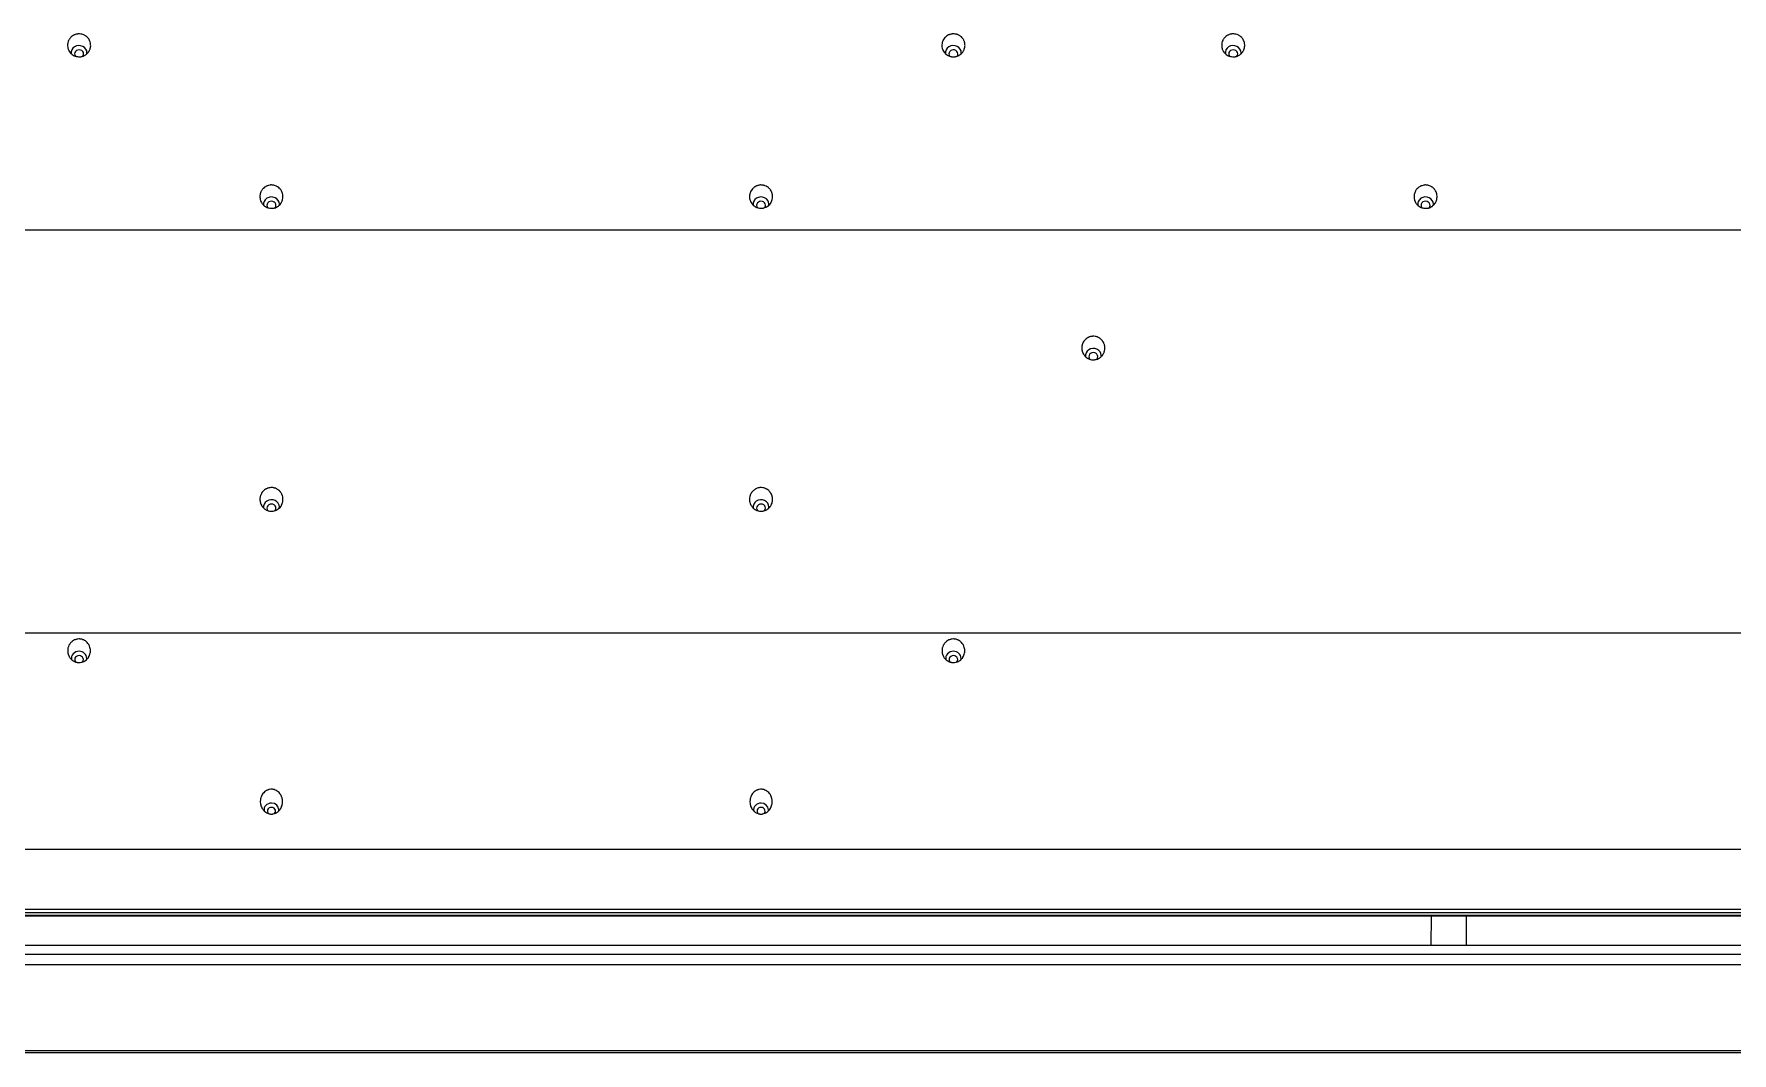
# Model space of a CAD drawing. Header units: millimetres. Extents: x 70151 to 230897, y 35202 to 113211.
# Drawn here: x 171318.7 to 171464.9, y 68686.7 to 68774.5 of the extents above; entities that cross this region are included whole.
import ezdxf

# ---------------------------------------------------------------- set-up
doc = ezdxf.new("R2010")
doc.units = ezdxf.units.MM
doc.header["$LTSCALE"] = 50
doc.layers.add('2-con', color=2, linetype='Continuous')
doc.layers.add('mark-B', color=2, linetype='Continuous', lineweight=20)

# ---------------------------------------------------------------- blocks, each defined once
blk = doc.blocks.new('무풍1way 일반')
at = {"layer": 'mark-B'}
for p, q in [((67.26, -399.52), (67.27, -402.05)), ((67.26, -399.52), (67.27, -402.05)), ((70.3, -399.52), (70.29, -402.05)), ((70.3, -399.52), (70.29, -402.05))]:
    blk.add_line(p, q, dxfattribs=at)
for centre, major_axis, start_param, end_param in [((128.03, -411.11), (0.346, 0), 2.380343, 6.283185), ((128.03, -411.11), (0.346, 0), 0, 0.853236), ((170.2, -411.11), (0.346, 0), 2.380343, 6.283185), ((170.2, -411.11), (0.346, 0), 0, 0.853236), ((128.03, -411.21), (-0.641, 0), 6.096653, 6.283185), ((128.03, -411.21), (-0.641, 0), 0, 1.570794), ((128.03, -411.21), (-0.641, 0), 1.570794, 3.288362), ((170.2, -411.21), (-0.641, 0), 6.096653, 6.283185), ((170.2, -411.21), (-0.641, 0), 0, 1.570794), ((170.2, -411.21), (-0.641, 0), 1.570794, 3.288362), ((111.46, -424.16), (0.372, 0), 2.493546, 6.283185), ((111.46, -424.16), (0.372, 0), 0, 0.633621), ((186.77, -424.16), (0.372, 0), 2.493546, 6.283185), ((186.77, -424.16), (0.372, 0), 0, 0.633621), ((111.46, -424.26), (-0.666, 0), 6.14093, 6.283185), ((111.46, -424.26), (-0.666, 0), 0, 1.5708), ((111.46, -424.26), (-0.666, 0), 1.570794, 3.290714), ((186.77, -424.26), (-0.666, 0), 6.14093, 6.283185), ((186.77, -424.26), (-0.666, 0), 0, 1.5708), ((186.77, -424.26), (-0.666, 0), 1.570794, 3.290714), ((128.03, -437.3), (-0.681, 0), 0, 3.311922), ((128.03, -437.3), (-0.681, 0), 6.15644, 6.283185), ((128.03, -437.2), (0.387, 0), 2.490793, 6.283185), ((128.03, -437.2), (0.387, 0), 0, 0.634301), ((170.2, -437.3), (-0.681, 0), 6.131015, 6.283185), ((170.2, -437.3), (-0.681, 0), 0, 3.286696), ((170.2, -437.2), (0.387, 0), 2.495996, 6.283185), ((170.2, -437.2), (0.387, 0), 0, 0.678878), ((99.41, -450.34), (-0.681, 0), 0, 3.291115), ((99.41, -450.34), (-0.681, 0), 6.151044, 6.283185), ((99.41, -450.25), (0.387, 0), 2.525057, 6.283185), ((99.41, -450.25), (0.387, 0), 0, 0.606134), ((70.79, -463.39), (-0.681, 0), 0, 3.300048), ((70.79, -463.39), (-0.681, 0), 6.158107, 6.283185), ((70.79, -463.29), (0.387, 0), 2.487651, 6.283185), ((70.79, -463.29), (0.387, 0), 0, 0.641569), ((128.03, -463.39), (-0.681, 0), 0, 3.286792), ((128.03, -463.39), (-0.681, 0), 6.15379, 6.283185), ((128.03, -463.29), (0.387, 0), 2.540567, 6.283185), ((128.03, -463.29), (0.387, 0), 0, 0.589341), ((170.2, -463.39), (-0.681, 0), 0, 3.300048), ((170.2, -463.39), (-0.681, 0), 6.158107, 6.283185), ((170.2, -463.29), (0.387, 0), 2.487651, 6.283185), ((170.2, -463.29), (0.387, 0), 0, 0.641569), ((87.36, -476.43), (-0.681, 0), 0, 3.291702), ((87.36, -476.43), (-0.681, 0), 6.167144, 6.283185), ((87.36, -476.33), (0.387, 0), 2.518672, 6.283185), ((87.36, -476.33), (0.387, 0), 0, 0.60583), ((111.46, -476.43), (-0.681, 0), 0, 3.276874), ((111.46, -476.43), (-0.681, 0), 6.16066, 6.283185), ((111.46, -476.33), (0.387, 0), 2.576985, 6.283185), ((111.46, -476.33), (0.387, 0), 0, 0.547917), ((186.77, -476.43), (-0.681, 0), 0, 3.291799), ((186.77, -476.43), (-0.681, 0), 6.167144, 6.283185), ((186.77, -476.33), (0.387, 0), 2.518576, 6.283185), ((186.77, -476.33), (0.387, 0), 0, 0.605941)]:
    blk.add_ellipse(centre, major_axis=major_axis, ratio=0.913545, start_param=start_param, end_param=end_param, dxfattribs=at)
for points, degree in [([(0, -390.27), (141.72, -390.27), (283.44, -390.27), (425.15, -390.27)], 3), ([(0, -390.27), (141.72, -390.27), (283.44, -390.27), (425.15, -390.27)], 3), ([(0, -399.52), (213.45, -399.52), (426.89, -399.52)], 2), ([(0, -399.52), (213.45, -399.52), (426.89, -399.52)], 2), ([(0, -402.34), (142.45, -402.34), (284.89, -402.34), (427.34, -402.34)], 3), ([(427.34, -402.66), (284.89, -402.66), (142.45, -402.66), (0, -402.66)], 3), ([(436.52, -407.82), (291.01, -407.82), (145.51, -407.82), (0, -407.82)], 3), ([(439.26, -426.45), (292.84, -426.45), (146.42, -426.45), (0, -426.45)], 3), ([(0, -461.16), (146.38, -461.16), (292.76, -461.16), (439.14, -461.16)], 3)]:
    blk.add_open_spline(points, degree=degree, dxfattribs=at)
for points, knots in [([(425.15, -390.48), (420.73, -390.48), (411.87, -390.48), (394.15, -390.48), (363.15, -390.48), (301.15, -390.48), (177.15, -390.48), (70.86, -390.48), (0, -390.48)], [0, 0, 0, 0, 0.03125, 0.0625, 0.125, 0.25, 0.5, 1, 1, 1, 1]), ([(425.15, -390.48), (420.73, -390.48), (411.87, -390.48), (394.15, -390.48), (363.15, -390.48), (301.15, -390.48), (177.15, -390.48), (70.86, -390.48), (0, -390.48)], [0, 0, 0, 0, 0.03125, 0.0625, 0.125, 0.25, 0.5, 1, 1, 1, 1]), ([(426.72, -397.9), (422.27, -397.9), (413.38, -397.9), (395.6, -397.9), (364.49, -397.9), (302.26, -397.9), (213.36, -397.9), (106.68, -397.9), (35.56, -397.9), (0, -397.9)], [0, 0, 0, 0, 0.03125, 0.0625, 0.125, 0.25, 0.5, 0.75, 1, 1, 1, 1]), ([(426.72, -397.9), (422.27, -397.9), (413.38, -397.9), (395.6, -397.9), (364.49, -397.9), (302.26, -397.9), (213.36, -397.9), (106.68, -397.9), (35.56, -397.9), (0, -397.9)], [0, 0, 0, 0, 0.03125, 0.0625, 0.125, 0.25, 0.5, 0.75, 1, 1, 1, 1]), ([(0, -398.74), (71.15, -398.74), (142.3, -398.74), (249.02, -398.74), (284.6, -398.74), (337.96, -398.74), (355.74, -398.74), (382.43, -398.74), (391.32, -398.74), (404.66, -398.74), (409.11, -398.74), (418, -398.74), (422.45, -398.74), (426.89, -398.74)], [0, 0, 0, 0, 0.5, 0.5, 0.75, 0.75, 0.875, 0.875, 0.9375, 0.9375, 0.96875, 0.96875, 1, 1, 1, 1]), ([(0, -398.74), (71.15, -398.74), (142.3, -398.74), (249.02, -398.74), (284.6, -398.74), (337.96, -398.74), (355.74, -398.74), (382.43, -398.74), (391.32, -398.74), (404.66, -398.74), (409.11, -398.74), (418, -398.74), (422.45, -398.74), (426.89, -398.74)], [0, 0, 0, 0, 0.5, 0.5, 0.75, 0.75, 0.875, 0.875, 0.9375, 0.9375, 0.96875, 0.96875, 1, 1, 1, 1]), ([(0, -402.05), (71.15, -402.05), (142.3, -402.05), (249.02, -402.05), (284.59, -402.05), (337.96, -402.05), (355.74, -402.05), (382.42, -402.05), (391.32, -402.05), (404.66, -402.05), (409.1, -402.05), (418, -402.05), (422.44, -402.05), (426.89, -402.05)], [0, 0, 0, 0, 0.5, 0.5, 0.75, 0.75, 0.875, 0.875, 0.9375, 0.9375, 0.96875, 0.96875, 1, 1, 1, 1]), ([(426.89, -402.14), (422.44, -402.14), (417.99, -402.14), (409.1, -402.14), (404.65, -402.14), (391.31, -402.14), (382.42, -402.14), (355.74, -402.14), (337.95, -402.14), (284.59, -402.14), (249.02, -402.14), (142.3, -402.14), (71.15, -402.14), (0, -402.14)], [0, 0, 0, 0, 0.03125, 0.03125, 0.0625, 0.0625, 0.125, 0.125, 0.25, 0.25, 0.5, 0.5, 1, 1, 1, 1]), ([(127.15, -411.49), (127.16, -411.47), (127.16, -411.46), (127.18, -411.43), (127.19, -411.4), (127.21, -411.37), (127.22, -411.34), (127.23, -411.32), (127.27, -411.25), (127.31, -411.2), (127.37, -411.14), (127.38, -411.13), (127.41, -411.1), (127.42, -411.09), (127.45, -411.06), (127.51, -411.02), (127.58, -410.97), (127.62, -410.95), (127.65, -410.93), (127.67, -410.93), (127.74, -410.89), (127.81, -410.87), (127.89, -410.86), (127.9, -410.86), (127.94, -410.85), (127.95, -410.85), (128, -410.85), (128.07, -410.85), (128.14, -410.85), (128.19, -410.86), (128.2, -410.87), (128.23, -410.87), (128.25, -410.88), (128.33, -410.9), (128.39, -410.93), (128.48, -410.97), (128.51, -410.99), (128.55, -411.02), (128.56, -411.03), (128.59, -411.05), (128.6, -411.06), (128.66, -411.12), (128.71, -411.16), (128.77, -411.24), (128.79, -411.27), (128.82, -411.31), (128.82, -411.33), (128.84, -411.35), (128.85, -411.37), (128.89, -411.44), (128.91, -411.5), (128.94, -411.6), (128.95, -411.63), (128.96, -411.68), (128.96, -411.7), (128.97, -411.73), (128.97, -411.74), (128.98, -411.83), (128.99, -411.89), (128.98, -411.99), (128.98, -412.02), (128.97, -412.07), (128.97, -412.09), (128.97, -412.12), (128.96, -412.14), (128.95, -412.22), (128.93, -412.29), (128.9, -412.36), (128.89, -412.38), (128.88, -412.41), (128.87, -412.42), (128.85, -412.47), (128.83, -412.5), (128.78, -412.58), (128.74, -412.63), (128.65, -412.73), (128.6, -412.78), (128.52, -412.83), (128.49, -412.85), (128.43, -412.89), (128.4, -412.9), (128.34, -412.93), (128.31, -412.94), (128.26, -412.95), (128.25, -412.96), (128.21, -412.96), (128.2, -412.97), (128.12, -412.98), (128.05, -412.99), (127.95, -412.98), (127.92, -412.98), (127.85, -412.97), (127.82, -412.96), (127.72, -412.93), (127.66, -412.91), (127.59, -412.87), (127.57, -412.86), (127.55, -412.84), (127.53, -412.83), (127.49, -412.8), (127.46, -412.78), (127.39, -412.72), (127.34, -412.67), (127.29, -412.61), (127.28, -412.59), (127.26, -412.57), (127.25, -412.55), (127.23, -412.51), (127.21, -412.48), (127.17, -412.39), (127.14, -412.33), (127.12, -412.25), (127.11, -412.24), (127.1, -412.2), (127.1, -412.19), (127.09, -412.14), (127.08, -412.11), (127.07, -412.01), (127.07, -411.94), (127.07, -411.86), (127.07, -411.84), (127.07, -411.81), (127.07, -411.79), (127.08, -411.74), (127.09, -411.71), (127.11, -411.61), (127.12, -411.55), (127.15, -411.49)], [0, 0, 0, 0, 0.007812, 0.007812, 0.015625, 0.023437, 0.023437, 0.03125, 0.03125, 0.0625, 0.0625, 0.070312, 0.070312, 0.078125, 0.078125, 0.09375, 0.109375, 0.117187, 0.117187, 0.125, 0.125, 0.15625, 0.15625, 0.164062, 0.164062, 0.171875, 0.171875, 0.1875, 0.203125, 0.203125, 0.210937, 0.210937, 0.21875, 0.21875, 0.25, 0.25, 0.265625, 0.265625, 0.273437, 0.273437, 0.28125, 0.28125, 0.3125, 0.3125, 0.328125, 0.328125, 0.335937, 0.335937, 0.34375, 0.34375, 0.375, 0.375, 0.390625, 0.390625, 0.398437, 0.398437, 0.40625, 0.40625, 0.4375, 0.4375, 0.453125, 0.453125, 0.460937, 0.460937, 0.46875, 0.46875, 0.5, 0.5, 0.507812, 0.507812, 0.515625, 0.515625, 0.53125, 0.53125, 0.5625, 0.5625, 0.59375, 0.59375, 0.609375, 0.609375, 0.625, 0.625, 0.640625, 0.640625, 0.648437, 0.648437, 0.65625, 0.65625, 0.6875, 0.6875, 0.703125, 0.703125, 0.71875, 0.71875, 0.75, 0.75, 0.757812, 0.757812, 0.765625, 0.765625, 0.78125, 0.78125, 0.8125, 0.8125, 0.820312, 0.820312, 0.828125, 0.828125, 0.84375, 0.84375, 0.875, 0.875, 0.882812, 0.882812, 0.890625, 0.890625, 0.90625, 0.90625, 0.9375, 0.9375, 0.945312, 0.945312, 0.953125, 0.953125, 0.96875, 0.96875, 1, 1, 1, 1]), ([(169.32, -411.49), (169.33, -411.47), (169.33, -411.46), (169.35, -411.43), (169.36, -411.4), (169.38, -411.37), (169.39, -411.34), (169.4, -411.32), (169.45, -411.25), (169.49, -411.2), (169.54, -411.14), (169.55, -411.13), (169.58, -411.1), (169.59, -411.09), (169.63, -411.06), (169.68, -411.02), (169.75, -410.97), (169.79, -410.95), (169.82, -410.93), (169.84, -410.93), (169.92, -410.89), (169.98, -410.87), (170.06, -410.86), (170.08, -410.86), (170.11, -410.85), (170.13, -410.85), (170.18, -410.85), (170.24, -410.85), (170.31, -410.85), (170.36, -410.86), (170.38, -410.87), (170.41, -410.87), (170.42, -410.88), (170.5, -410.9), (170.57, -410.93), (170.65, -410.97), (170.68, -410.99), (170.72, -411.02), (170.73, -411.03), (170.76, -411.05), (170.77, -411.06), (170.84, -411.12), (170.88, -411.16), (170.94, -411.24), (170.96, -411.27), (170.99, -411.31), (171, -411.33), (171.01, -411.35), (171.02, -411.37), (171.06, -411.44), (171.08, -411.5), (171.11, -411.6), (171.12, -411.63), (171.13, -411.68), (171.14, -411.7), (171.14, -411.73), (171.15, -411.74), (171.16, -411.83), (171.16, -411.89), (171.16, -411.99), (171.15, -412.02), (171.15, -412.07), (171.15, -412.09), (171.14, -412.12), (171.14, -412.14), (171.12, -412.22), (171.1, -412.29), (171.07, -412.36), (171.07, -412.38), (171.05, -412.41), (171.04, -412.42), (171.02, -412.47), (171.01, -412.5), (170.95, -412.58), (170.91, -412.63), (170.82, -412.73), (170.77, -412.78), (170.69, -412.83), (170.66, -412.85), (170.61, -412.89), (170.58, -412.9), (170.51, -412.93), (170.48, -412.94), (170.44, -412.95), (170.42, -412.96), (170.39, -412.96), (170.37, -412.97), (170.29, -412.98), (170.22, -412.99), (170.12, -412.98), (170.09, -412.98), (170.02, -412.97), (169.99, -412.96), (169.9, -412.93), (169.84, -412.91), (169.76, -412.87), (169.75, -412.86), (169.72, -412.84), (169.71, -412.83), (169.66, -412.8), (169.64, -412.78), (169.56, -412.72), (169.52, -412.67), (169.47, -412.61), (169.46, -412.59), (169.44, -412.57), (169.43, -412.55), (169.4, -412.51), (169.38, -412.48), (169.34, -412.39), (169.31, -412.33), (169.29, -412.25), (169.28, -412.24), (169.28, -412.2), (169.27, -412.19), (169.26, -412.14), (169.26, -412.11), (169.24, -412.01), (169.24, -411.94), (169.24, -411.86), (169.24, -411.84), (169.25, -411.81), (169.25, -411.79), (169.25, -411.74), (169.26, -411.71), (169.28, -411.61), (169.3, -411.55), (169.32, -411.49)], [0, 0, 0, 0, 0.007812, 0.007812, 0.015625, 0.023437, 0.023437, 0.03125, 0.03125, 0.0625, 0.0625, 0.070312, 0.070312, 0.078125, 0.078125, 0.09375, 0.109375, 0.117187, 0.117187, 0.125, 0.125, 0.15625, 0.15625, 0.164062, 0.164062, 0.171875, 0.171875, 0.1875, 0.203125, 0.203125, 0.210937, 0.210937, 0.21875, 0.21875, 0.25, 0.25, 0.265625, 0.265625, 0.273437, 0.273437, 0.28125, 0.28125, 0.3125, 0.3125, 0.328125, 0.328125, 0.335937, 0.335937, 0.34375, 0.34375, 0.375, 0.375, 0.390625, 0.390625, 0.398437, 0.398437, 0.40625, 0.40625, 0.4375, 0.4375, 0.453125, 0.453125, 0.460937, 0.460937, 0.46875, 0.46875, 0.5, 0.5, 0.507812, 0.507812, 0.515625, 0.515625, 0.53125, 0.53125, 0.5625, 0.5625, 0.59375, 0.59375, 0.609375, 0.609375, 0.625, 0.625, 0.640625, 0.640625, 0.648437, 0.648437, 0.65625, 0.65625, 0.6875, 0.6875, 0.703125, 0.703125, 0.71875, 0.71875, 0.75, 0.75, 0.757812, 0.757812, 0.765625, 0.765625, 0.78125, 0.78125, 0.8125, 0.8125, 0.820312, 0.820312, 0.828125, 0.828125, 0.84375, 0.84375, 0.875, 0.875, 0.882812, 0.882812, 0.890625, 0.890625, 0.90625, 0.90625, 0.9375, 0.9375, 0.945312, 0.945312, 0.953125, 0.953125, 0.96875, 0.96875, 1, 1, 1, 1]), ([(110.64, -424.36), (110.65, -424.34), (110.67, -424.31), (110.71, -424.26), (110.73, -424.23), (110.8, -424.16), (110.85, -424.12), (110.92, -424.07), (110.93, -424.06), (110.96, -424.04), (110.97, -424.03), (111.01, -424.01), (111.07, -423.98), (111.13, -423.96), (111.2, -423.94), (111.23, -423.93), (111.32, -423.91), (111.39, -423.9), (111.49, -423.9), (111.52, -423.9), (111.57, -423.91), (111.59, -423.91), (111.62, -423.91), (111.64, -423.92), (111.72, -423.93), (111.78, -423.95), (111.85, -423.99), (111.87, -423.99), (111.9, -424.01), (111.91, -424.02), (111.95, -424.04), (111.98, -424.06), (112.06, -424.11), (112.11, -424.16), (112.17, -424.22), (112.18, -424.23), (112.2, -424.25), (112.21, -424.27), (112.24, -424.3), (112.28, -424.36), (112.32, -424.43), (112.34, -424.47), (112.35, -424.5), (112.36, -424.52), (112.39, -424.59), (112.41, -424.65), (112.43, -424.75), (112.43, -424.78), (112.44, -424.85), (112.44, -424.88), (112.44, -424.98), (112.43, -425.04), (112.42, -425.14), (112.41, -425.17), (112.39, -425.23), (112.38, -425.26), (112.34, -425.36), (112.32, -425.41), (112.27, -425.48), (112.26, -425.5), (112.24, -425.52), (112.23, -425.54), (112.2, -425.58), (112.16, -425.62), (112.1, -425.68), (112.07, -425.71), (112.04, -425.73), (112.03, -425.74), (111.96, -425.79), (111.9, -425.82), (111.81, -425.86), (111.78, -425.87), (111.72, -425.89), (111.69, -425.9), (111.59, -425.92), (111.53, -425.93), (111.44, -425.93), (111.43, -425.93), (111.4, -425.93), (111.38, -425.93), (111.33, -425.92), (111.27, -425.91), (111.2, -425.9), (111.14, -425.88), (111.11, -425.86), (111.02, -425.82), (110.96, -425.79), (110.88, -425.74), (110.86, -425.72), (110.81, -425.67), (110.78, -425.65), (110.71, -425.58), (110.67, -425.53), (110.63, -425.46), (110.62, -425.45), (110.61, -425.42), (110.6, -425.4), (110.58, -425.36), (110.56, -425.33), (110.53, -425.24), (110.51, -425.18), (110.49, -425.1), (110.49, -425.08), (110.49, -425.05), (110.48, -425.03), (110.48, -424.98), (110.48, -424.92), (110.48, -424.84), (110.49, -424.79), (110.49, -424.76), (110.49, -424.74), (110.51, -424.66), (110.53, -424.6), (110.57, -424.48), (110.6, -424.42), (110.64, -424.36)], [0, 0, 0, 0, 0.015625, 0.015625, 0.03125, 0.03125, 0.0625, 0.0625, 0.070312, 0.070312, 0.078125, 0.078125, 0.09375, 0.109375, 0.109375, 0.125, 0.125, 0.15625, 0.15625, 0.171875, 0.171875, 0.179687, 0.179687, 0.1875, 0.1875, 0.21875, 0.21875, 0.226562, 0.226562, 0.234375, 0.234375, 0.25, 0.25, 0.28125, 0.28125, 0.289062, 0.289062, 0.296875, 0.296875, 0.3125, 0.328125, 0.335937, 0.335937, 0.34375, 0.34375, 0.375, 0.375, 0.390625, 0.390625, 0.40625, 0.40625, 0.4375, 0.4375, 0.453125, 0.453125, 0.46875, 0.46875, 0.5, 0.5, 0.507812, 0.507812, 0.515625, 0.515625, 0.53125, 0.546875, 0.554687, 0.554687, 0.5625, 0.5625, 0.59375, 0.59375, 0.609375, 0.609375, 0.625, 0.625, 0.65625, 0.65625, 0.664062, 0.664062, 0.671875, 0.671875, 0.6875, 0.703125, 0.703125, 0.71875, 0.71875, 0.75, 0.75, 0.765625, 0.765625, 0.78125, 0.78125, 0.8125, 0.8125, 0.820312, 0.820312, 0.828125, 0.828125, 0.84375, 0.84375, 0.875, 0.875, 0.882812, 0.882812, 0.890625, 0.890625, 0.90625, 0.921875, 0.929687, 0.929687, 0.9375, 0.9375, 0.96875, 0.96875, 1, 1, 1, 1]), ([(185.95, -424.36), (185.96, -424.34), (185.98, -424.31), (186.02, -424.26), (186.04, -424.23), (186.11, -424.16), (186.16, -424.12), (186.23, -424.07), (186.24, -424.06), (186.27, -424.04), (186.28, -424.03), (186.32, -424.01), (186.38, -423.98), (186.44, -423.96), (186.51, -423.94), (186.54, -423.93), (186.63, -423.91), (186.7, -423.9), (186.8, -423.9), (186.83, -423.9), (186.88, -423.91), (186.9, -423.91), (186.93, -423.91), (186.94, -423.92), (187.03, -423.93), (187.09, -423.95), (187.16, -423.99), (187.18, -423.99), (187.21, -424.01), (187.22, -424.02), (187.26, -424.04), (187.29, -424.06), (187.37, -424.11), (187.42, -424.16), (187.48, -424.22), (187.49, -424.23), (187.51, -424.25), (187.52, -424.27), (187.55, -424.3), (187.59, -424.36), (187.63, -424.43), (187.65, -424.47), (187.66, -424.5), (187.67, -424.52), (187.7, -424.59), (187.72, -424.65), (187.74, -424.75), (187.74, -424.78), (187.75, -424.85), (187.75, -424.88), (187.75, -424.98), (187.74, -425.04), (187.73, -425.14), (187.72, -425.17), (187.7, -425.23), (187.69, -425.26), (187.65, -425.36), (187.63, -425.41), (187.58, -425.48), (187.57, -425.5), (187.55, -425.52), (187.54, -425.54), (187.51, -425.58), (187.47, -425.62), (187.41, -425.68), (187.38, -425.71), (187.35, -425.73), (187.34, -425.74), (187.27, -425.79), (187.21, -425.82), (187.12, -425.86), (187.09, -425.87), (187.03, -425.89), (187, -425.9), (186.9, -425.92), (186.84, -425.93), (186.75, -425.93), (186.74, -425.93), (186.7, -425.93), (186.69, -425.93), (186.64, -425.92), (186.58, -425.91), (186.51, -425.9), (186.45, -425.88), (186.42, -425.86), (186.33, -425.82), (186.27, -425.79), (186.19, -425.74), (186.16, -425.72), (186.11, -425.67), (186.09, -425.65), (186.02, -425.58), (185.98, -425.53), (185.94, -425.46), (185.93, -425.45), (185.92, -425.42), (185.91, -425.4), (185.89, -425.36), (185.87, -425.33), (185.84, -425.24), (185.82, -425.18), (185.8, -425.1), (185.8, -425.08), (185.8, -425.05), (185.79, -425.03), (185.79, -424.98), (185.79, -424.92), (185.79, -424.84), (185.8, -424.79), (185.8, -424.76), (185.8, -424.74), (185.82, -424.66), (185.84, -424.6), (185.88, -424.48), (185.91, -424.42), (185.95, -424.36)], [0, 0, 0, 0, 0.015625, 0.015625, 0.03125, 0.03125, 0.0625, 0.0625, 0.070312, 0.070312, 0.078125, 0.078125, 0.09375, 0.109375, 0.109375, 0.125, 0.125, 0.15625, 0.15625, 0.171875, 0.171875, 0.179687, 0.179687, 0.1875, 0.1875, 0.21875, 0.21875, 0.226562, 0.226562, 0.234375, 0.234375, 0.25, 0.25, 0.28125, 0.28125, 0.289062, 0.289062, 0.296875, 0.296875, 0.3125, 0.328125, 0.335937, 0.335937, 0.34375, 0.34375, 0.375, 0.375, 0.390625, 0.390625, 0.40625, 0.40625, 0.4375, 0.4375, 0.453125, 0.453125, 0.46875, 0.46875, 0.5, 0.5, 0.507812, 0.507812, 0.515625, 0.515625, 0.53125, 0.546875, 0.554687, 0.554687, 0.5625, 0.5625, 0.59375, 0.59375, 0.609375, 0.609375, 0.625, 0.625, 0.65625, 0.65625, 0.664062, 0.664062, 0.671875, 0.671875, 0.6875, 0.703125, 0.703125, 0.71875, 0.71875, 0.75, 0.75, 0.765625, 0.765625, 0.78125, 0.78125, 0.8125, 0.8125, 0.820312, 0.820312, 0.828125, 0.828125, 0.84375, 0.84375, 0.875, 0.875, 0.882812, 0.882812, 0.890625, 0.890625, 0.90625, 0.921875, 0.929687, 0.929687, 0.9375, 0.9375, 0.96875, 0.96875, 1, 1, 1, 1]), ([(129.02, -437.9), (129.02, -437.93), (129.02, -437.96), (129.02, -438.03), (129.02, -438.06), (129, -438.16), (128.99, -438.22), (128.96, -438.32), (128.95, -438.35), (128.93, -438.39), (128.92, -438.41), (128.9, -438.44), (128.9, -438.45), (128.86, -438.52), (128.82, -438.58), (128.75, -438.65), (128.73, -438.68), (128.68, -438.72), (128.63, -438.76), (128.57, -438.81), (128.52, -438.84), (128.49, -438.85), (128.48, -438.86), (128.4, -438.9), (128.34, -438.92), (128.25, -438.95), (128.21, -438.96), (128.15, -438.97), (128.12, -438.97), (128.02, -438.98), (127.95, -438.97), (127.87, -438.96), (127.85, -438.96), (127.82, -438.95), (127.8, -438.95), (127.75, -438.93), (127.69, -438.92), (127.62, -438.88), (127.57, -438.86), (127.54, -438.84), (127.53, -438.84), (127.46, -438.79), (127.4, -438.75), (127.33, -438.69), (127.31, -438.66), (127.28, -438.62), (127.27, -438.61), (127.25, -438.59), (127.24, -438.57), (127.19, -438.51), (127.15, -438.45), (127.12, -438.38), (127.11, -438.36), (127.1, -438.33), (127.1, -438.31), (127.08, -438.27), (127.07, -438.24), (127.05, -438.14), (127.04, -438.08), (127.03, -437.98), (127.03, -437.95), (127.03, -437.88), (127.04, -437.85), (127.05, -437.75), (127.06, -437.69), (127.11, -437.56), (127.13, -437.5), (127.18, -437.42), (127.2, -437.39), (127.23, -437.35), (127.24, -437.33), (127.26, -437.31), (127.27, -437.29), (127.32, -437.23), (127.37, -437.19), (127.43, -437.14), (127.45, -437.13), (127.47, -437.11), (127.49, -437.1), (127.53, -437.07), (127.56, -437.05), (127.65, -437.01), (127.71, -436.99), (127.84, -436.95), (127.9, -436.94), (128, -436.94), (128.04, -436.94), (128.09, -436.94), (128.1, -436.94), (128.14, -436.94), (128.15, -436.94), (128.23, -436.96), (128.3, -436.97), (128.38, -437), (128.39, -437.01), (128.42, -437.02), (128.44, -437.03), (128.48, -437.05), (128.51, -437.06), (128.6, -437.12), (128.65, -437.16), (128.71, -437.21), (128.72, -437.22), (128.74, -437.25), (128.75, -437.26), (128.79, -437.3), (128.83, -437.35), (128.87, -437.42), (128.9, -437.46), (128.91, -437.49), (128.92, -437.5), (128.95, -437.58), (129, -437.7), (129.02, -437.83), (129.02, -437.9)], [0, 0, 0, 0, 0.015625, 0.015625, 0.03125, 0.03125, 0.0625, 0.0625, 0.078125, 0.078125, 0.085938, 0.085938, 0.09375, 0.09375, 0.125, 0.125, 0.140625, 0.140625, 0.15625, 0.171875, 0.179688, 0.179688, 0.1875, 0.1875, 0.21875, 0.21875, 0.234375, 0.234375, 0.25, 0.25, 0.28125, 0.28125, 0.289063, 0.289063, 0.296875, 0.296875, 0.3125, 0.328125, 0.335938, 0.335938, 0.34375, 0.34375, 0.375, 0.375, 0.390625, 0.390625, 0.398438, 0.398438, 0.40625, 0.40625, 0.4375, 0.4375, 0.445313, 0.445313, 0.453125, 0.453125, 0.46875, 0.46875, 0.5, 0.5, 0.515625, 0.515625, 0.53125, 0.53125, 0.5625, 0.5625, 0.59375, 0.59375, 0.609375, 0.609375, 0.617187, 0.617187, 0.625, 0.625, 0.65625, 0.65625, 0.664062, 0.664062, 0.671875, 0.671875, 0.6875, 0.6875, 0.71875, 0.71875, 0.75, 0.75, 0.765625, 0.765625, 0.773438, 0.773438, 0.78125, 0.78125, 0.8125, 0.8125, 0.820313, 0.820313, 0.828125, 0.828125, 0.84375, 0.84375, 0.875, 0.875, 0.882813, 0.882813, 0.890625, 0.890625, 0.90625, 0.921875, 0.929688, 0.929688, 0.9375, 0.9375, 0.96875, 1, 1, 1, 1]), ([(169.21, -437.9), (169.21, -437.86), (169.21, -437.83), (169.22, -437.77), (169.23, -437.73), (169.25, -437.64), (169.27, -437.58), (169.32, -437.49), (169.33, -437.46), (169.36, -437.4), (169.38, -437.37), (169.44, -437.29), (169.48, -437.24), (169.54, -437.19), (169.56, -437.18), (169.58, -437.16), (169.6, -437.15), (169.63, -437.12), (169.69, -437.08), (169.76, -437.04), (169.81, -437.02), (169.84, -437.01), (169.85, -437), (169.93, -436.97), (170, -436.96), (170.08, -436.94), (170.09, -436.94), (170.13, -436.94), (170.14, -436.94), (170.19, -436.94), (170.23, -436.94), (170.33, -436.94), (170.39, -436.95), (170.47, -436.97), (170.49, -436.98), (170.52, -436.99), (170.54, -437), (170.58, -437.01), (170.64, -437.04), (170.71, -437.08), (170.75, -437.11), (170.78, -437.13), (170.8, -437.14), (170.86, -437.19), (170.91, -437.24), (170.97, -437.31), (170.99, -437.34), (171.02, -437.38), (171.03, -437.39), (171.05, -437.42), (171.05, -437.43), (171.09, -437.5), (171.12, -437.56), (171.15, -437.64), (171.15, -437.66), (171.16, -437.69), (171.16, -437.71), (171.18, -437.75), (171.18, -437.79), (171.19, -437.88), (171.2, -437.95), (171.19, -438.05), (171.19, -438.08), (171.18, -438.14), (171.17, -438.21), (171.15, -438.27), (171.12, -438.33), (171.11, -438.36), (171.07, -438.45), (171.04, -438.51), (170.98, -438.59), (170.96, -438.61), (170.93, -438.65), (170.91, -438.66), (170.89, -438.69), (170.88, -438.7), (170.82, -438.76), (170.77, -438.79), (170.7, -438.84), (170.68, -438.85), (170.65, -438.86), (170.64, -438.87), (170.59, -438.89), (170.53, -438.92), (170.45, -438.94), (170.4, -438.95), (170.37, -438.96), (170.35, -438.96), (170.27, -438.97), (170.21, -438.98), (170.11, -438.97), (170.07, -438.97), (170.02, -438.96), (170.01, -438.95), (169.98, -438.95), (169.96, -438.94), (169.88, -438.92), (169.82, -438.9), (169.74, -438.86), (169.73, -438.85), (169.7, -438.84), (169.69, -438.83), (169.64, -438.8), (169.62, -438.78), (169.54, -438.72), (169.49, -438.67), (169.44, -438.61), (169.43, -438.6), (169.41, -438.57), (169.4, -438.56), (169.37, -438.52), (169.34, -438.46), (169.3, -438.39), (169.28, -438.34), (169.27, -438.31), (169.26, -438.3), (169.24, -438.22), (169.21, -438.09), (169.2, -437.96), (169.21, -437.9)], [0, 0, 0, 0, 0.015625, 0.015625, 0.03125, 0.03125, 0.0625, 0.0625, 0.078125, 0.078125, 0.09375, 0.09375, 0.125, 0.125, 0.132812, 0.132812, 0.140625, 0.140625, 0.15625, 0.171875, 0.179687, 0.179687, 0.1875, 0.1875, 0.21875, 0.21875, 0.226562, 0.226562, 0.234375, 0.234375, 0.25, 0.25, 0.28125, 0.28125, 0.289062, 0.289062, 0.296875, 0.296875, 0.3125, 0.328125, 0.335937, 0.335937, 0.34375, 0.34375, 0.375, 0.375, 0.390625, 0.390625, 0.398437, 0.398437, 0.40625, 0.40625, 0.4375, 0.4375, 0.445312, 0.445312, 0.453125, 0.453125, 0.46875, 0.46875, 0.5, 0.5, 0.515625, 0.515625, 0.53125, 0.546875, 0.546875, 0.5625, 0.5625, 0.59375, 0.59375, 0.609375, 0.609375, 0.617187, 0.617187, 0.625, 0.625, 0.65625, 0.65625, 0.664063, 0.664063, 0.671875, 0.671875, 0.6875, 0.703125, 0.710938, 0.710938, 0.71875, 0.71875, 0.75, 0.75, 0.765625, 0.765625, 0.773438, 0.773438, 0.78125, 0.78125, 0.8125, 0.8125, 0.820313, 0.820313, 0.828125, 0.828125, 0.84375, 0.84375, 0.875, 0.875, 0.882813, 0.882813, 0.890625, 0.890625, 0.90625, 0.921875, 0.929688, 0.929688, 0.9375, 0.9375, 0.96875, 1, 1, 1, 1]), ([(100.4, -450.94), (100.41, -451.01), (100.4, -451.07), (100.39, -451.15), (100.39, -451.17), (100.38, -451.2), (100.38, -451.22), (100.37, -451.27), (100.35, -451.33), (100.32, -451.4), (100.3, -451.45), (100.28, -451.48), (100.28, -451.49), (100.24, -451.56), (100.2, -451.62), (100.13, -451.69), (100.11, -451.71), (100.06, -451.76), (100.04, -451.78), (99.96, -451.84), (99.9, -451.88), (99.83, -451.91), (99.81, -451.92), (99.78, -451.93), (99.77, -451.94), (99.72, -451.96), (99.66, -451.98), (99.58, -451.99), (99.53, -452), (99.5, -452), (99.48, -452.01), (99.4, -452.01), (99.33, -452.01), (99.23, -451.99), (99.2, -451.99), (99.13, -451.97), (99.1, -451.96), (99.01, -451.93), (98.95, -451.9), (98.88, -451.85), (98.87, -451.85), (98.84, -451.83), (98.83, -451.82), (98.79, -451.79), (98.74, -451.74), (98.68, -451.69), (98.65, -451.65), (98.63, -451.62), (98.62, -451.61), (98.57, -451.54), (98.54, -451.49), (98.5, -451.4), (98.48, -451.37), (98.46, -451.31), (98.45, -451.27), (98.43, -451.18), (98.42, -451.11), (98.41, -451.02), (98.41, -450.98), (98.42, -450.94), (98.42, -450.92), (98.42, -450.89), (98.42, -450.87), (98.43, -450.79), (98.45, -450.73), (98.47, -450.65), (98.48, -450.63), (98.49, -450.6), (98.5, -450.59), (98.52, -450.54), (98.53, -450.51), (98.58, -450.43), (98.62, -450.38), (98.68, -450.3), (98.71, -450.28), (98.76, -450.23), (98.8, -450.19), (98.86, -450.15), (98.9, -450.12), (98.92, -450.12), (98.94, -450.1), (98.96, -450.09), (99.03, -450.06), (99.09, -450.03), (99.17, -450.01), (99.19, -450.01), (99.22, -450), (99.24, -450), (99.29, -449.99), (99.35, -449.98), (99.44, -449.98), (99.49, -449.99), (99.52, -449.99), (99.54, -449.99), (99.62, -450), (99.68, -450.02), (99.78, -450.05), (99.81, -450.07), (99.85, -450.09), (99.87, -450.1), (99.89, -450.11), (99.91, -450.12), (99.98, -450.16), (100.03, -450.2), (100.09, -450.26), (100.1, -450.27), (100.13, -450.29), (100.14, -450.31), (100.17, -450.34), (100.19, -450.37), (100.25, -450.45), (100.28, -450.5), (100.32, -450.58), (100.32, -450.59), (100.33, -450.62), (100.34, -450.64), (100.36, -450.69), (100.37, -450.72), (100.39, -450.81), (100.4, -450.88), (100.4, -450.94)], [0, 0, 0, 0, 0.03125, 0.03125, 0.039062, 0.039062, 0.046875, 0.046875, 0.0625, 0.078125, 0.085937, 0.085937, 0.09375, 0.09375, 0.125, 0.125, 0.140625, 0.140625, 0.15625, 0.15625, 0.1875, 0.1875, 0.195312, 0.195312, 0.203125, 0.203125, 0.21875, 0.234375, 0.242187, 0.242187, 0.25, 0.25, 0.28125, 0.28125, 0.296875, 0.296875, 0.3125, 0.3125, 0.34375, 0.34375, 0.351562, 0.351562, 0.359375, 0.359375, 0.375, 0.390625, 0.398437, 0.398437, 0.40625, 0.40625, 0.4375, 0.4375, 0.453125, 0.453125, 0.46875, 0.46875, 0.5, 0.5, 0.515625, 0.515625, 0.523437, 0.523437, 0.53125, 0.53125, 0.5625, 0.5625, 0.570312, 0.570312, 0.578125, 0.578125, 0.59375, 0.59375, 0.625, 0.625, 0.640625, 0.640625, 0.65625, 0.671875, 0.671875, 0.679687, 0.679687, 0.6875, 0.6875, 0.71875, 0.71875, 0.726562, 0.726562, 0.734375, 0.734375, 0.75, 0.765625, 0.773437, 0.773437, 0.78125, 0.78125, 0.8125, 0.8125, 0.828125, 0.828125, 0.835937, 0.835937, 0.84375, 0.84375, 0.875, 0.875, 0.882812, 0.882812, 0.890625, 0.890625, 0.90625, 0.90625, 0.9375, 0.9375, 0.945312, 0.945312, 0.953125, 0.953125, 0.96875, 0.96875, 1, 1, 1, 1]), ([(69.8, -463.99), (69.8, -463.92), (69.81, -463.86), (69.83, -463.78), (69.83, -463.76), (69.84, -463.73), (69.85, -463.71), (69.86, -463.67), (69.89, -463.61), (69.93, -463.54), (69.95, -463.49), (69.97, -463.47), (69.98, -463.45), (70.03, -463.39), (70.07, -463.34), (70.14, -463.27), (70.17, -463.25), (70.22, -463.21), (70.25, -463.19), (70.33, -463.14), (70.39, -463.11), (70.47, -463.08), (70.49, -463.08), (70.52, -463.07), (70.53, -463.06), (70.58, -463.05), (70.65, -463.04), (70.73, -463.03), (70.78, -463.03), (70.81, -463.03), (70.83, -463.03), (70.91, -463.03), (70.97, -463.05), (71.05, -463.07), (71.07, -463.07), (71.1, -463.08), (71.12, -463.09), (71.16, -463.1), (71.19, -463.12), (71.28, -463.16), (71.34, -463.19), (71.4, -463.24), (71.42, -463.25), (71.44, -463.27), (71.45, -463.29), (71.49, -463.32), (71.54, -463.37), (71.58, -463.42), (71.61, -463.47), (71.63, -463.5), (71.68, -463.58), (71.71, -463.64), (71.74, -463.73), (71.75, -463.76), (71.76, -463.83), (71.77, -463.86), (71.78, -463.96), (71.79, -464.02), (71.78, -464.12), (71.78, -464.15), (71.77, -464.2), (71.77, -464.21), (71.76, -464.25), (71.76, -464.26), (71.74, -464.34), (71.72, -464.4), (71.68, -464.49), (71.66, -464.52), (71.63, -464.58), (71.59, -464.63), (71.54, -464.69), (71.51, -464.73), (71.49, -464.75), (71.47, -464.76), (71.41, -464.82), (71.36, -464.86), (71.28, -464.91), (71.25, -464.93), (71.2, -464.95), (71.19, -464.96), (71.16, -464.97), (71.14, -464.97), (71.07, -465), (71, -465.02), (70.92, -465.03), (70.9, -465.03), (70.87, -465.04), (70.85, -465.04), (70.81, -465.04), (70.74, -465.04), (70.66, -465.03), (70.61, -465.02), (70.58, -465.02), (70.56, -465.01), (70.48, -464.99), (70.42, -464.97), (70.33, -464.93), (70.3, -464.91), (70.26, -464.88), (70.25, -464.87), (70.22, -464.86), (70.2, -464.85), (70.14, -464.8), (70.09, -464.75), (70.04, -464.69), (70.03, -464.68), (70.01, -464.65), (70, -464.64), (69.97, -464.6), (69.95, -464.57), (69.9, -464.49), (69.87, -464.43), (69.85, -464.35), (69.84, -464.34), (69.83, -464.31), (69.83, -464.29), (69.82, -464.24), (69.81, -464.21), (69.8, -464.12), (69.79, -464.05), (69.8, -463.99)], [0, 0, 0, 0, 0.03125, 0.03125, 0.039062, 0.039062, 0.046875, 0.046875, 0.0625, 0.078125, 0.085937, 0.085937, 0.09375, 0.09375, 0.125, 0.125, 0.140625, 0.140625, 0.15625, 0.15625, 0.1875, 0.1875, 0.195312, 0.195312, 0.203125, 0.203125, 0.21875, 0.234375, 0.242187, 0.242187, 0.25, 0.25, 0.28125, 0.28125, 0.289062, 0.289062, 0.296875, 0.296875, 0.3125, 0.3125, 0.34375, 0.34375, 0.351562, 0.351562, 0.359375, 0.359375, 0.375, 0.390625, 0.390625, 0.40625, 0.40625, 0.4375, 0.4375, 0.453125, 0.453125, 0.46875, 0.46875, 0.5, 0.5, 0.515625, 0.515625, 0.523437, 0.523437, 0.53125, 0.53125, 0.5625, 0.5625, 0.578125, 0.578125, 0.59375, 0.609375, 0.617187, 0.617187, 0.625, 0.625, 0.65625, 0.65625, 0.671875, 0.671875, 0.679687, 0.679687, 0.6875, 0.6875, 0.71875, 0.71875, 0.726562, 0.726562, 0.734375, 0.734375, 0.75, 0.765625, 0.773437, 0.773437, 0.78125, 0.78125, 0.8125, 0.8125, 0.828125, 0.828125, 0.835937, 0.835937, 0.84375, 0.84375, 0.875, 0.875, 0.882812, 0.882812, 0.890625, 0.890625, 0.90625, 0.90625, 0.9375, 0.9375, 0.945312, 0.945312, 0.953125, 0.953125, 0.96875, 0.96875, 1, 1, 1, 1]), ([(129.02, -463.99), (129.02, -464.05), (129.02, -464.12), (129.01, -464.2), (129.01, -464.21), (129, -464.24), (129, -464.26), (128.98, -464.31), (128.97, -464.37), (128.94, -464.44), (128.91, -464.49), (128.9, -464.52), (128.89, -464.53), (128.85, -464.6), (128.81, -464.66), (128.75, -464.73), (128.72, -464.75), (128.68, -464.8), (128.65, -464.82), (128.57, -464.88), (128.52, -464.91), (128.44, -464.95), (128.43, -464.95), (128.4, -464.97), (128.38, -464.97), (128.33, -464.99), (128.27, -465.01), (128.19, -465.03), (128.14, -465.03), (128.11, -465.04), (128.09, -465.04), (128.01, -465.04), (127.94, -465.04), (127.85, -465.02), (127.81, -465.02), (127.75, -465), (127.72, -464.99), (127.63, -464.96), (127.57, -464.93), (127.5, -464.88), (127.48, -464.88), (127.45, -464.86), (127.44, -464.85), (127.4, -464.82), (127.35, -464.78), (127.31, -464.73), (127.26, -464.68), (127.24, -464.65), (127.19, -464.57), (127.15, -464.52), (127.11, -464.43), (127.1, -464.4), (127.08, -464.34), (127.07, -464.31), (127.05, -464.21), (127.04, -464.15), (127.03, -464.05), (127.03, -464.02), (127.03, -463.97), (127.03, -463.95), (127.04, -463.92), (127.04, -463.91), (127.05, -463.83), (127.07, -463.76), (127.09, -463.69), (127.1, -463.67), (127.11, -463.64), (127.12, -463.63), (127.14, -463.58), (127.15, -463.55), (127.2, -463.47), (127.24, -463.42), (127.33, -463.32), (127.38, -463.27), (127.45, -463.21), (127.48, -463.19), (127.52, -463.17), (127.54, -463.16), (127.57, -463.14), (127.58, -463.14), (127.66, -463.1), (127.72, -463.08), (127.8, -463.06), (127.81, -463.05), (127.85, -463.05), (127.86, -463.04), (127.91, -463.04), (127.98, -463.03), (128.04, -463.03), (128.11, -463.03), (128.14, -463.04), (128.24, -463.05), (128.3, -463.07), (128.4, -463.1), (128.43, -463.11), (128.47, -463.14), (128.49, -463.14), (128.51, -463.16), (128.53, -463.17), (128.6, -463.21), (128.65, -463.25), (128.71, -463.31), (128.72, -463.32), (128.75, -463.34), (128.76, -463.35), (128.79, -463.39), (128.81, -463.42), (128.87, -463.49), (128.9, -463.55), (128.94, -463.64), (128.95, -463.67), (128.97, -463.73), (128.98, -463.76), (129.01, -463.86), (129.02, -463.92), (129.02, -463.99)], [0, 0, 0, 0, 0.03125, 0.03125, 0.039062, 0.039062, 0.046875, 0.046875, 0.0625, 0.078125, 0.085937, 0.085937, 0.09375, 0.09375, 0.125, 0.125, 0.140625, 0.140625, 0.15625, 0.15625, 0.1875, 0.1875, 0.195312, 0.195312, 0.203125, 0.203125, 0.21875, 0.234375, 0.242187, 0.242187, 0.25, 0.25, 0.28125, 0.28125, 0.296875, 0.296875, 0.3125, 0.3125, 0.34375, 0.34375, 0.351562, 0.351562, 0.359375, 0.359375, 0.375, 0.390625, 0.390625, 0.40625, 0.40625, 0.4375, 0.4375, 0.453125, 0.453125, 0.46875, 0.46875, 0.5, 0.5, 0.515625, 0.515625, 0.523437, 0.523437, 0.53125, 0.53125, 0.5625, 0.5625, 0.570312, 0.570312, 0.578125, 0.578125, 0.59375, 0.59375, 0.625, 0.625, 0.65625, 0.65625, 0.671875, 0.671875, 0.679687, 0.679687, 0.6875, 0.6875, 0.71875, 0.71875, 0.726562, 0.726562, 0.734375, 0.734375, 0.75, 0.765625, 0.765625, 0.78125, 0.78125, 0.8125, 0.8125, 0.828125, 0.828125, 0.835937, 0.835937, 0.84375, 0.84375, 0.875, 0.875, 0.882812, 0.882812, 0.890625, 0.890625, 0.90625, 0.90625, 0.9375, 0.9375, 0.953125, 0.953125, 0.96875, 0.96875, 1, 1, 1, 1]), ([(169.21, -463.99), (169.21, -463.92), (169.22, -463.86), (169.24, -463.78), (169.24, -463.76), (169.25, -463.73), (169.26, -463.71), (169.27, -463.67), (169.3, -463.61), (169.34, -463.54), (169.36, -463.49), (169.38, -463.47), (169.39, -463.45), (169.44, -463.39), (169.48, -463.34), (169.55, -463.27), (169.58, -463.25), (169.63, -463.21), (169.66, -463.19), (169.74, -463.14), (169.8, -463.11), (169.88, -463.08), (169.89, -463.08), (169.93, -463.07), (169.94, -463.06), (169.99, -463.05), (170.05, -463.04), (170.14, -463.03), (170.19, -463.03), (170.22, -463.03), (170.24, -463.03), (170.32, -463.03), (170.38, -463.05), (170.46, -463.07), (170.48, -463.07), (170.51, -463.08), (170.53, -463.09), (170.57, -463.1), (170.6, -463.12), (170.69, -463.16), (170.75, -463.19), (170.81, -463.24), (170.83, -463.25), (170.85, -463.27), (170.86, -463.29), (170.9, -463.32), (170.94, -463.37), (170.98, -463.42), (171.02, -463.47), (171.04, -463.5), (171.09, -463.58), (171.12, -463.64), (171.15, -463.73), (171.16, -463.76), (171.17, -463.83), (171.18, -463.86), (171.19, -463.96), (171.2, -464.02), (171.19, -464.12), (171.19, -464.15), (171.18, -464.2), (171.18, -464.21), (171.17, -464.25), (171.17, -464.26), (171.15, -464.34), (171.13, -464.4), (171.09, -464.49), (171.07, -464.52), (171.04, -464.58), (171, -464.63), (170.95, -464.69), (170.92, -464.73), (170.9, -464.75), (170.88, -464.76), (170.82, -464.82), (170.77, -464.86), (170.69, -464.91), (170.66, -464.93), (170.61, -464.95), (170.6, -464.96), (170.57, -464.97), (170.55, -464.97), (170.48, -465), (170.41, -465.02), (170.33, -465.03), (170.31, -465.03), (170.28, -465.04), (170.26, -465.04), (170.21, -465.04), (170.15, -465.04), (170.07, -465.03), (170.02, -465.02), (169.99, -465.02), (169.97, -465.01), (169.89, -464.99), (169.83, -464.97), (169.74, -464.93), (169.71, -464.91), (169.67, -464.88), (169.65, -464.87), (169.63, -464.86), (169.61, -464.85), (169.55, -464.8), (169.5, -464.75), (169.45, -464.69), (169.44, -464.68), (169.42, -464.65), (169.41, -464.64), (169.38, -464.6), (169.36, -464.57), (169.31, -464.49), (169.28, -464.43), (169.26, -464.35), (169.25, -464.34), (169.24, -464.31), (169.24, -464.29), (169.23, -464.24), (169.22, -464.21), (169.21, -464.12), (169.2, -464.05), (169.21, -463.99)], [0, 0, 0, 0, 0.03125, 0.03125, 0.039063, 0.039063, 0.046875, 0.046875, 0.0625, 0.078125, 0.085938, 0.085938, 0.09375, 0.09375, 0.125, 0.125, 0.140625, 0.140625, 0.15625, 0.15625, 0.1875, 0.1875, 0.195313, 0.195313, 0.203125, 0.203125, 0.21875, 0.234375, 0.242188, 0.242188, 0.25, 0.25, 0.28125, 0.28125, 0.289063, 0.289063, 0.296875, 0.296875, 0.3125, 0.3125, 0.34375, 0.34375, 0.351563, 0.351563, 0.359375, 0.359375, 0.375, 0.390625, 0.390625, 0.40625, 0.40625, 0.4375, 0.4375, 0.453125, 0.453125, 0.46875, 0.46875, 0.5, 0.5, 0.515625, 0.515625, 0.523438, 0.523438, 0.53125, 0.53125, 0.5625, 0.5625, 0.578125, 0.578125, 0.59375, 0.609375, 0.617188, 0.617188, 0.625, 0.625, 0.65625, 0.65625, 0.671875, 0.671875, 0.679688, 0.679688, 0.6875, 0.6875, 0.71875, 0.71875, 0.726563, 0.726563, 0.734375, 0.734375, 0.75, 0.765625, 0.773438, 0.773438, 0.78125, 0.78125, 0.8125, 0.8125, 0.828125, 0.828125, 0.835938, 0.835938, 0.84375, 0.84375, 0.875, 0.875, 0.882813, 0.882813, 0.890625, 0.890625, 0.90625, 0.90625, 0.9375, 0.9375, 0.945313, 0.945313, 0.953125, 0.953125, 0.96875, 0.96875, 1, 1, 1, 1]), ([(86.37, -477.03), (86.37, -476.97), (86.38, -476.9), (86.4, -476.82), (86.4, -476.81), (86.41, -476.78), (86.41, -476.76), (86.43, -476.72), (86.45, -476.66), (86.49, -476.59), (86.52, -476.54), (86.54, -476.52), (86.54, -476.5), (86.59, -476.44), (86.63, -476.39), (86.71, -476.32), (86.73, -476.3), (86.78, -476.26), (86.81, -476.25), (86.89, -476.2), (86.95, -476.17), (87.03, -476.14), (87.05, -476.13), (87.08, -476.12), (87.09, -476.12), (87.14, -476.11), (87.2, -476.09), (87.29, -476.08), (87.34, -476.08), (87.37, -476.08), (87.39, -476.08), (87.47, -476.09), (87.53, -476.1), (87.63, -476.12), (87.66, -476.13), (87.71, -476.14), (87.72, -476.15), (87.75, -476.16), (87.77, -476.17), (87.84, -476.2), (87.9, -476.24), (87.98, -476.29), (88, -476.32), (88.05, -476.36), (88.07, -476.38), (88.14, -476.45), (88.18, -476.5), (88.23, -476.59), (88.24, -476.62), (88.27, -476.67), (88.3, -476.73), (88.32, -476.81), (88.33, -476.86), (88.34, -476.89), (88.34, -476.9), (88.35, -476.98), (88.36, -477.05), (88.35, -477.14), (88.35, -477.17), (88.34, -477.22), (88.34, -477.24), (88.33, -477.27), (88.33, -477.28), (88.31, -477.36), (88.29, -477.42), (88.25, -477.51), (88.23, -477.54), (88.2, -477.59), (88.17, -477.65), (88.13, -477.7), (88.08, -477.75), (88.06, -477.77), (87.99, -477.84), (87.94, -477.87), (87.85, -477.93), (87.82, -477.94), (87.78, -477.96), (87.77, -477.97), (87.73, -477.98), (87.72, -477.99), (87.64, -478.02), (87.58, -478.03), (87.5, -478.05), (87.48, -478.05), (87.45, -478.05), (87.43, -478.05), (87.38, -478.05), (87.35, -478.06), (87.25, -478.05), (87.19, -478.04), (87.06, -478.01), (87, -477.99), (86.91, -477.95), (86.88, -477.93), (86.82, -477.9), (86.8, -477.88), (86.72, -477.82), (86.67, -477.78), (86.6, -477.71), (86.58, -477.69), (86.54, -477.63), (86.52, -477.61), (86.47, -477.52), (86.45, -477.47), (86.41, -477.38), (86.4, -477.35), (86.39, -477.28), (86.38, -477.25), (86.37, -477.16), (86.36, -477.09), (86.37, -477.03)], [0, 0, 0, 0, 0.03125, 0.03125, 0.039063, 0.039063, 0.046875, 0.046875, 0.0625, 0.078125, 0.085938, 0.085938, 0.09375, 0.09375, 0.125, 0.125, 0.140625, 0.140625, 0.15625, 0.15625, 0.1875, 0.1875, 0.195313, 0.195313, 0.203125, 0.203125, 0.21875, 0.234375, 0.242188, 0.242188, 0.25, 0.25, 0.28125, 0.28125, 0.296875, 0.296875, 0.304687, 0.304687, 0.3125, 0.3125, 0.34375, 0.34375, 0.359375, 0.359375, 0.375, 0.375, 0.40625, 0.40625, 0.421875, 0.421875, 0.4375, 0.453125, 0.460937, 0.460937, 0.46875, 0.46875, 0.5, 0.5, 0.515625, 0.515625, 0.523437, 0.523437, 0.53125, 0.53125, 0.5625, 0.5625, 0.578125, 0.578125, 0.59375, 0.609375, 0.609375, 0.625, 0.625, 0.65625, 0.65625, 0.671875, 0.671875, 0.679688, 0.679688, 0.6875, 0.6875, 0.71875, 0.71875, 0.726563, 0.726563, 0.734375, 0.734375, 0.75, 0.75, 0.78125, 0.78125, 0.8125, 0.8125, 0.828125, 0.828125, 0.84375, 0.84375, 0.875, 0.875, 0.890625, 0.890625, 0.90625, 0.90625, 0.9375, 0.9375, 0.953125, 0.953125, 0.96875, 0.96875, 1, 1, 1, 1]), ([(112.45, -477.03), (112.45, -477.09), (112.45, -477.16), (112.44, -477.24), (112.44, -477.25), (112.43, -477.29), (112.43, -477.3), (112.41, -477.35), (112.39, -477.41), (112.36, -477.48), (112.34, -477.52), (112.32, -477.55), (112.32, -477.57), (112.27, -477.64), (112.24, -477.69), (112.17, -477.76), (112.15, -477.78), (112.1, -477.82), (112.07, -477.85), (111.99, -477.9), (111.94, -477.94), (111.86, -477.97), (111.85, -477.98), (111.82, -477.99), (111.8, -477.99), (111.76, -478.01), (111.69, -478.03), (111.61, -478.04), (111.56, -478.05), (111.53, -478.05), (111.51, -478.05), (111.43, -478.06), (111.37, -478.05), (111.27, -478.04), (111.24, -478.03), (111.19, -478.02), (111.17, -478.01), (111.14, -478), (111.13, -478), (111.05, -477.97), (110.99, -477.94), (110.91, -477.89), (110.88, -477.87), (110.83, -477.83), (110.8, -477.81), (110.73, -477.75), (110.69, -477.7), (110.63, -477.62), (110.61, -477.59), (110.58, -477.54), (110.55, -477.48), (110.52, -477.41), (110.51, -477.36), (110.5, -477.33), (110.49, -477.31), (110.48, -477.24), (110.47, -477.17), (110.46, -477.08), (110.46, -477.04), (110.47, -477), (110.47, -476.98), (110.47, -476.95), (110.47, -476.93), (110.49, -476.85), (110.5, -476.79), (110.53, -476.72), (110.54, -476.7), (110.55, -476.67), (110.55, -476.66), (110.58, -476.61), (110.59, -476.59), (110.64, -476.5), (110.68, -476.45), (110.77, -476.36), (110.82, -476.31), (110.9, -476.26), (110.92, -476.24), (110.97, -476.21), (110.98, -476.2), (111.01, -476.19), (111.02, -476.18), (111.1, -476.15), (111.16, -476.13), (111.24, -476.11), (111.26, -476.1), (111.29, -476.1), (111.3, -476.09), (111.35, -476.09), (111.39, -476.08), (111.48, -476.08), (111.55, -476.08), (111.65, -476.1), (111.68, -476.11), (111.74, -476.12), (111.81, -476.14), (111.87, -476.17), (111.92, -476.2), (111.95, -476.21), (112.04, -476.26), (112.09, -476.3), (112.16, -476.37), (112.18, -476.39), (112.23, -476.44), (112.25, -476.47), (112.3, -476.54), (112.34, -476.6), (112.38, -476.69), (112.39, -476.72), (112.41, -476.78), (112.42, -476.81), (112.44, -476.9), (112.45, -476.97), (112.45, -477.03)], [0, 0, 0, 0, 0.03125, 0.03125, 0.039063, 0.039063, 0.046875, 0.046875, 0.0625, 0.078125, 0.085938, 0.085938, 0.09375, 0.09375, 0.125, 0.125, 0.140625, 0.140625, 0.15625, 0.15625, 0.1875, 0.1875, 0.195313, 0.195313, 0.203125, 0.203125, 0.21875, 0.234375, 0.242188, 0.242188, 0.25, 0.25, 0.28125, 0.28125, 0.296875, 0.296875, 0.304687, 0.304687, 0.3125, 0.3125, 0.34375, 0.34375, 0.359375, 0.359375, 0.375, 0.375, 0.40625, 0.40625, 0.421875, 0.421875, 0.4375, 0.453125, 0.460937, 0.460937, 0.46875, 0.46875, 0.5, 0.5, 0.515625, 0.515625, 0.523437, 0.523437, 0.53125, 0.53125, 0.5625, 0.5625, 0.570312, 0.570312, 0.578125, 0.578125, 0.59375, 0.59375, 0.625, 0.625, 0.65625, 0.65625, 0.671875, 0.671875, 0.679688, 0.679688, 0.6875, 0.6875, 0.71875, 0.71875, 0.726563, 0.726563, 0.734375, 0.734375, 0.75, 0.75, 0.78125, 0.78125, 0.796875, 0.796875, 0.8125, 0.828125, 0.828125, 0.84375, 0.84375, 0.875, 0.875, 0.890625, 0.890625, 0.90625, 0.90625, 0.9375, 0.9375, 0.953125, 0.953125, 0.96875, 0.96875, 1, 1, 1, 1]), ([(185.77, -477.03), (185.78, -476.97), (185.79, -476.9), (185.8, -476.82), (185.81, -476.81), (185.82, -476.78), (185.82, -476.76), (185.84, -476.72), (185.86, -476.66), (185.9, -476.59), (185.93, -476.54), (185.94, -476.52), (185.95, -476.5), (186, -476.44), (186.04, -476.39), (186.12, -476.32), (186.14, -476.3), (186.19, -476.26), (186.22, -476.25), (186.3, -476.2), (186.36, -476.17), (186.44, -476.14), (186.45, -476.13), (186.49, -476.12), (186.5, -476.12), (186.55, -476.11), (186.61, -476.09), (186.69, -476.08), (186.74, -476.08), (186.78, -476.08), (186.79, -476.08), (186.88, -476.09), (186.94, -476.1), (187.04, -476.12), (187.07, -476.13), (187.11, -476.14), (187.13, -476.15), (187.16, -476.16), (187.18, -476.17), (187.25, -476.2), (187.31, -476.24), (187.38, -476.29), (187.41, -476.32), (187.46, -476.36), (187.48, -476.38), (187.55, -476.45), (187.59, -476.5), (187.64, -476.59), (187.65, -476.62), (187.68, -476.67), (187.7, -476.73), (187.73, -476.81), (187.74, -476.86), (187.75, -476.89), (187.75, -476.9), (187.76, -476.98), (187.76, -477.05), (187.76, -477.14), (187.76, -477.17), (187.75, -477.22), (187.75, -477.24), (187.74, -477.27), (187.74, -477.28), (187.72, -477.36), (187.7, -477.42), (187.66, -477.51), (187.64, -477.54), (187.61, -477.59), (187.58, -477.65), (187.53, -477.7), (187.49, -477.75), (187.47, -477.77), (187.4, -477.84), (187.35, -477.87), (187.26, -477.93), (187.23, -477.94), (187.19, -477.96), (187.17, -477.97), (187.14, -477.98), (187.13, -477.99), (187.05, -478.02), (186.99, -478.03), (186.91, -478.04), (186.89, -478.05), (186.86, -478.05), (186.84, -478.05), (186.79, -478.05), (186.76, -478.05), (186.66, -478.05), (186.6, -478.04), (186.47, -478.01), (186.41, -477.99), (186.32, -477.95), (186.29, -477.93), (186.23, -477.9), (186.2, -477.88), (186.13, -477.82), (186.08, -477.78), (186.01, -477.71), (185.99, -477.69), (185.95, -477.63), (185.93, -477.61), (185.88, -477.52), (185.86, -477.47), (185.82, -477.38), (185.81, -477.35), (185.8, -477.28), (185.79, -477.25), (185.78, -477.16), (185.77, -477.09), (185.77, -477.03)], [0, 0, 0, 0, 0.03125, 0.03125, 0.039063, 0.039063, 0.046875, 0.046875, 0.0625, 0.078125, 0.085938, 0.085938, 0.09375, 0.09375, 0.125, 0.125, 0.140625, 0.140625, 0.15625, 0.15625, 0.1875, 0.1875, 0.195313, 0.195313, 0.203125, 0.203125, 0.21875, 0.234375, 0.242188, 0.242188, 0.25, 0.25, 0.28125, 0.28125, 0.296875, 0.296875, 0.304688, 0.304688, 0.3125, 0.3125, 0.34375, 0.34375, 0.359375, 0.359375, 0.375, 0.375, 0.40625, 0.40625, 0.421875, 0.421875, 0.4375, 0.453125, 0.460938, 0.460938, 0.46875, 0.46875, 0.5, 0.5, 0.515625, 0.515625, 0.523438, 0.523438, 0.53125, 0.53125, 0.5625, 0.5625, 0.578125, 0.578125, 0.59375, 0.609375, 0.609375, 0.625, 0.625, 0.65625, 0.65625, 0.671875, 0.671875, 0.679688, 0.679688, 0.6875, 0.6875, 0.71875, 0.71875, 0.726563, 0.726563, 0.734375, 0.734375, 0.75, 0.75, 0.78125, 0.78125, 0.8125, 0.8125, 0.828125, 0.828125, 0.84375, 0.84375, 0.875, 0.875, 0.890625, 0.890625, 0.90625, 0.90625, 0.9375, 0.9375, 0.953125, 0.953125, 0.96875, 0.96875, 1, 1, 1, 1])]:
    blk.add_open_spline(points, degree=3, knots=knots, dxfattribs=at)
blk = doc.blocks.new('dpdjzjs')
at = {"layer": 'mark-B', "rotation": 180}
blk.add_blockref('무풍1way 일반', (171509.31, 88288.45), dxfattribs=at)

msp = doc.modelspace()

# ---------------------------------------------------------------- block references
at = {"layer": '2-con'}
msp.add_blockref('dpdjzjs', (0, -19992.04), dxfattribs=at)

doc.saveas('drawing.dxf')
